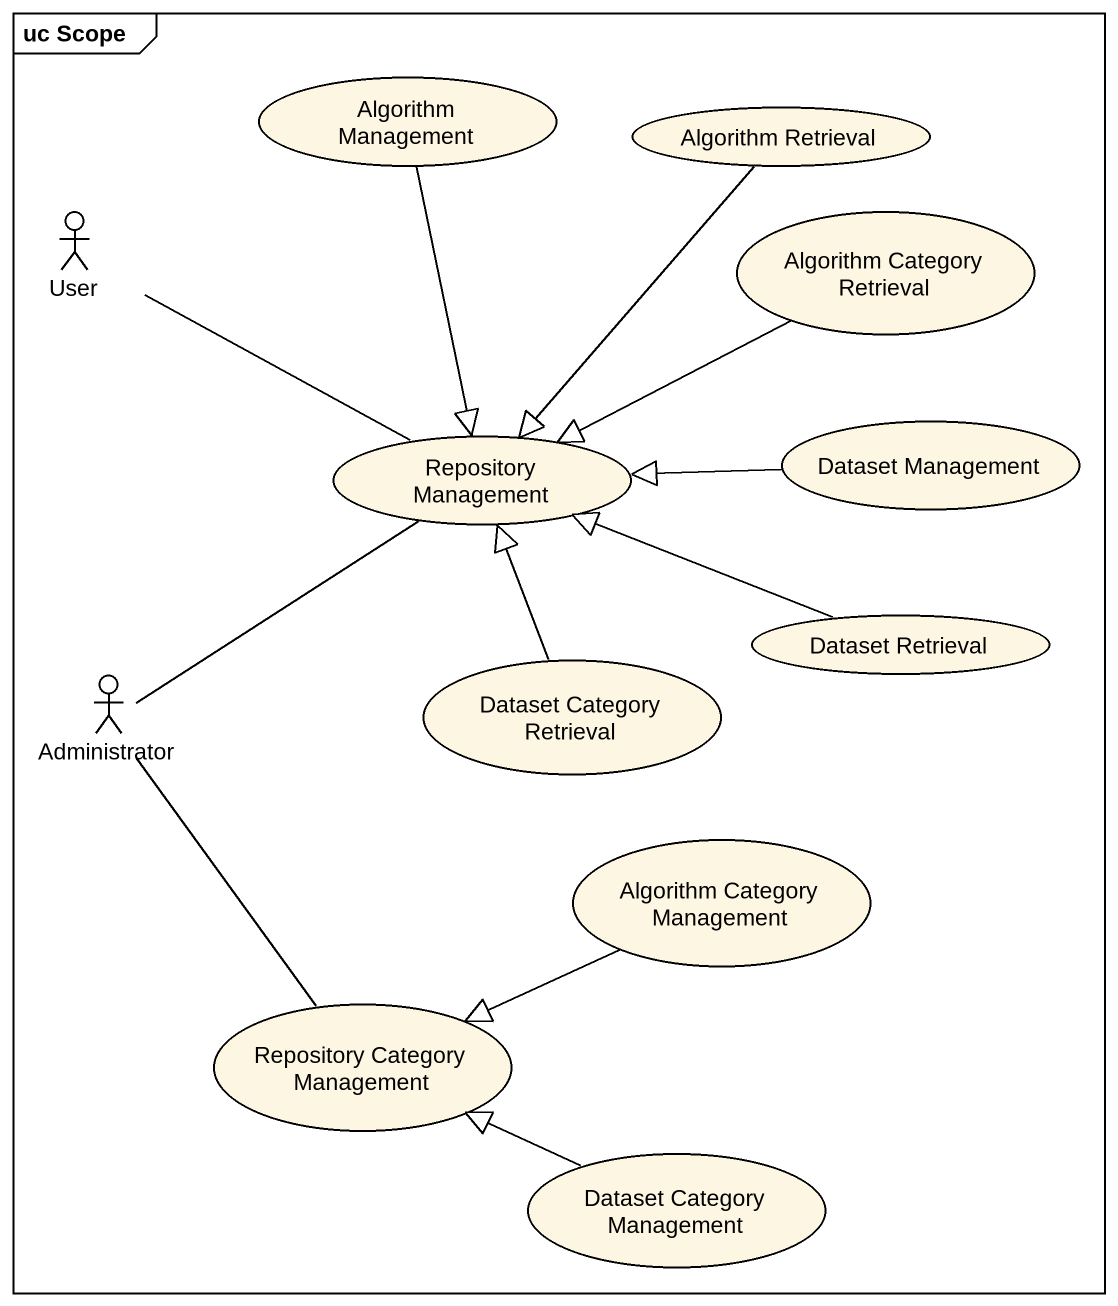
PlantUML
@startuml
mainframe uc Scope
usecase "Algorithm Management" as Algorithm_Management
usecase "Algorithm Retrieval" as Algorithm_Retrieval
actor User
usecase "Algorithm Category Retrieval" as Algorithm_Category_Retrieval
usecase "Repository Management" as Repository_Management
usecase "Dataset Management" as Dataset_Management
actor Administrator
usecase "Dataset Category Retrieval" as Dataset_Category_Retrieval
usecase "Dataset Retrieval" as Dataset_Retrieval
usecase "Algorithm Category Management" as Algorithm_Category
usecase "Repository Category Management" as Repository_Category
usecase "Dataset Category Management" as Dataset_Category_Management
Algorithm_Management --|> Repository_Management
Algorithm_Retrieval --|> Repository_Management
User -right- Repository_Management
Algorithm_Category_Retrieval -left-|> Repository_Management
Dataset_Management -left-|> Repository_Management
Administrator -up- Repository_Management
Administrator -- Repository_Category
Dataset_Category_Retrieval -up-|> Repository_Management
Dataset_Retrieval -left-|> Repository_Management
Algorithm_Category -left-|> Repository_Category
Dataset_Category_Management -left-|> Repository_Category
@enduml
